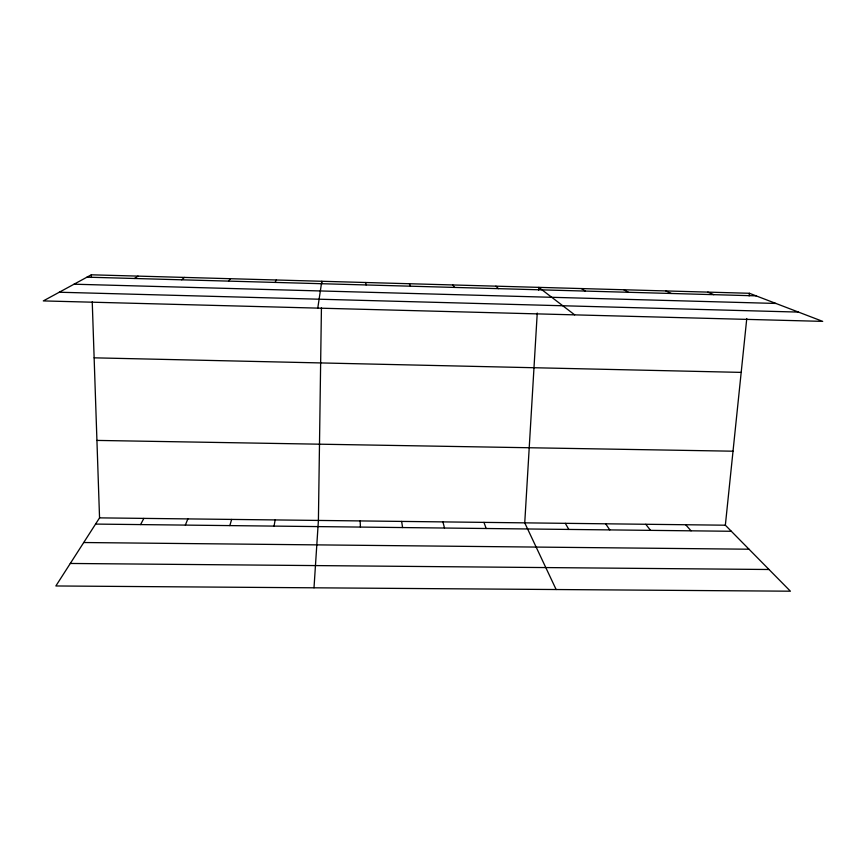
<?xml version="1.0" encoding="UTF-8"?>
<svg xmlns="http://www.w3.org/2000/svg" width="866" height="866" viewBox="0 0 866 866"><rect width="100%" height="100%" fill="white"/><g stroke="black" fill="none" stroke-linecap="round" stroke-linejoin="round"><path stroke-width="1.3" d="M321.427 307.841L318.407 520.434L314.001 587.808M321.773 283.929L321.806 281.266L317.768 308.123M537.245 313.027L524.742 522.858L556.134 589.529M538.609 290.067L538.771 287.36L574.667 314.856M92.24 301.812L99.547 517.868L55.857 585.968L790.398 591.197L725.351 525.207L746.773 318.536M749.122 295.934L749.393 293.282L91.331 274.803L43.3 300.913L822.7 321.373L749.393 293.282M274.046 526.106L275.15 519.925M229.826 525.608L231.644 519.416M185.346 525.099L187.868 518.896M275.139 282.413L276.286 279.989M140.584 524.59L143.843 518.388M228.548 281.114L230.475 278.711M181.665 279.805L184.382 277.412M134.468 278.484L138.008 276.113M70.298 563.463L769.008 569.503M83.731 542.527L749.014 549.217M99.547 517.868L725.351 525.207M95.563 524.082L731.337 531.28M96.927 440.415L733.026 451.197M94.134 357.831L741.199 372.391M59.267 292.232L798.463 312.085M86.979 277.163L756.083 295.847M74.043 284.2L775.925 303.446M707.771 292.113L713.79 294.656M665.889 290.933L671.237 293.477M623.769 289.753L628.424 292.275M581.4 288.562L585.362 291.073M495.893 286.159L498.459 288.649M685.677 524.742L691.057 530.826M645.776 524.276L650.539 530.36M452.766 284.946L454.607 287.425M605.659 523.8L609.805 529.905M565.314 523.335L568.832 529.44M409.369 283.734L410.484 286.191M483.942 522.371L486.183 528.509M442.916 521.895L444.507 528.033M365.723 282.5L366.101 284.957M401.651 521.408L402.582 527.556M360.148 520.921L360.418 527.08M91.331 274.803L91.417 277.499"/></g></svg>
